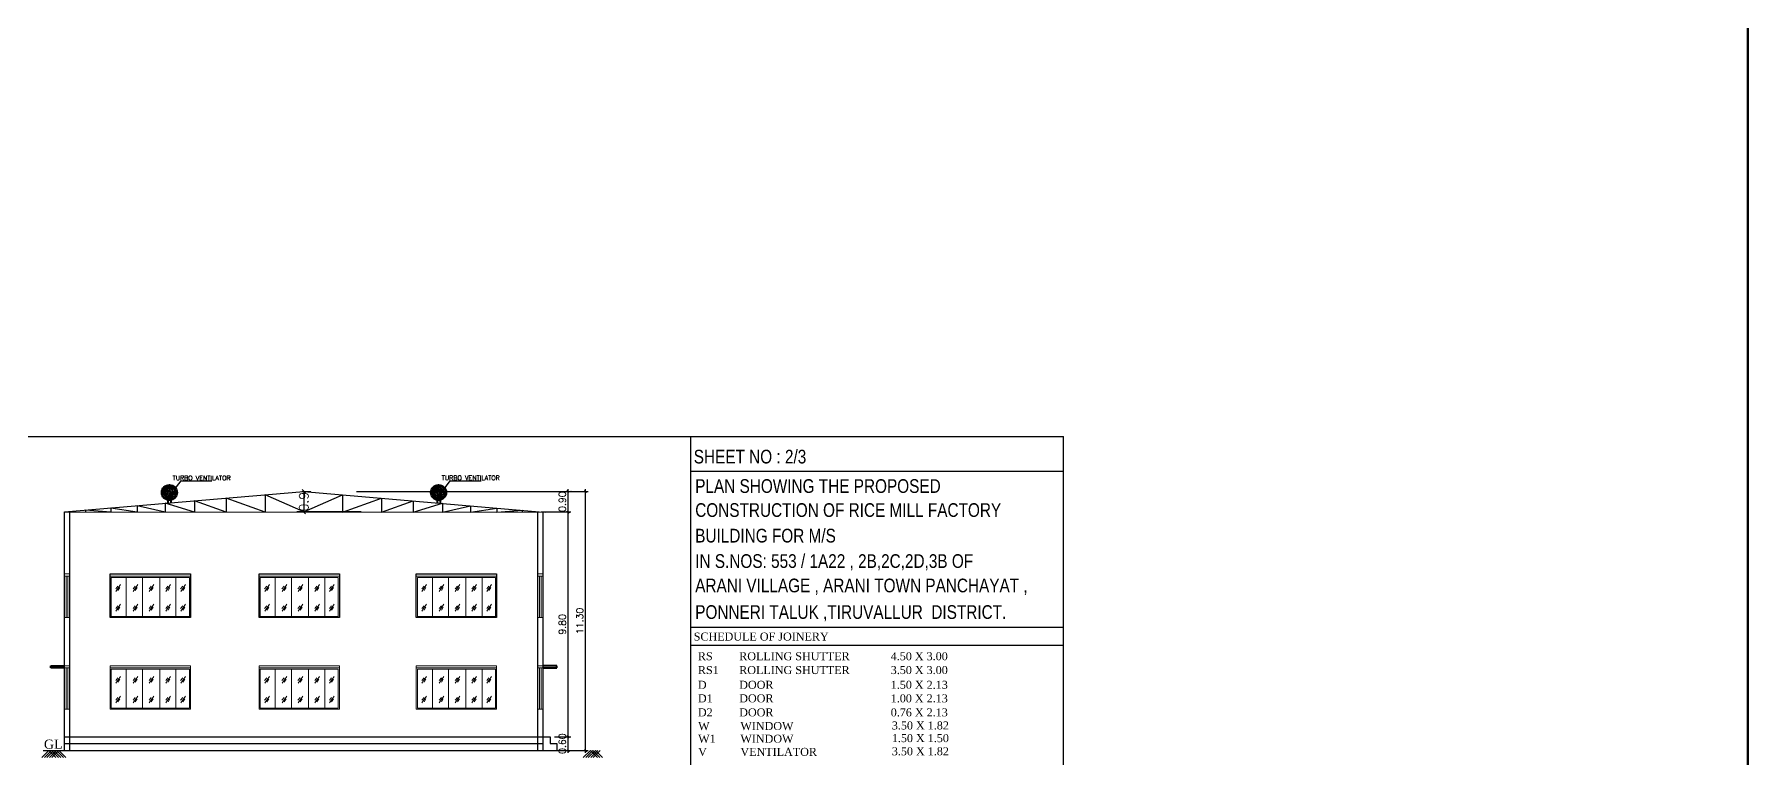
# Model space of a CAD drawing. Header units: metres. Extents: x 45752 to 165956, y -20087 to -17423.
# Drawn here: x 165881.9 to 165956.5, y -17564.4 to -17532.8 of the extents above; entities that cross this region are included whole.
import ezdxf
from ezdxf.enums import TextEntityAlignment as Align

# ---------------------------------------------------------------- set-up
doc = ezdxf.new("R2010")
doc.units = ezdxf.units.M
doc.header["$MEASUREMENT"] = 0
doc.linetypes.add('CENTERX2', pattern=[20.32, 12.7, -2.54, 2.54, -2.54])
doc.layers.get('0').update_dxf_attribs({"linetype": 'CONTINUOUS', "lineweight": 30})
doc.layers.get('Defpoints').update_dxf_attribs({"linetype": 'CONTINUOUS'})
for name, color, linetype, lineweight in [('2.5 Door-Window', 6, 'CONTINUOUS', 9), ('DIM', 8, 'CONTINUOUS', 25), ('FLOOR-GROUND', 7, 'CONTINUOUS', 50), ('HAT', 8, 'CONTINUOUS', 5), ('WALL', 7, 'CONTINUOUS', 40)]:
    doc.layers.add(name, color=color, linetype=linetype, lineweight=lineweight)
for name, color, linetype in [('2CON', 1, 'CONTINUOUS'), ('5.1 TEXT', 7, 'CENTERX2'), ('BLK_1_CHIMNEY_HT', 91, 'CONTINUOUS'), ('EL-DP', 200, 'CONTINUOUS'), ('G Line', 253, 'CONTINUOUS'), ('road', 1, 'CONTINUOUS'), ('STEX', 1, 'CONTINUOUS'), ('Text', 4, 'CONTINUOUS'), ('txt', 2, 'CONTINUOUS')]:
    doc.layers.add(name, color=color, linetype=linetype)
doc.styles.add('NOS.', font='times.ttf')
doc.styles.add('ROMANS', font='romans')
doc.styles.add('RS', font='romans.shx')
doc.styles.add('style2', font='arial.ttf')
doc.styles.add('style3', font='romantic.ttf', dxfattribs={"width": 0.8})
doc.dimstyles.new('400 SCALE', dxfattribs={"dimscale": 4000, "dimtxt": 0.2, "dimasz": 0.2, "dimexe": 0.05, "dimexo": 0.16, "dimgap": 0.09, "dimtad": 1, "dimdec": 0, "dimzin": 12, "dimdsep": 46, "dimtxsty": 'RS', "dimcen": 0.09, "dimclrd": 8, "dimclre": 8, "dimclrt": 7, "dimadec": 0, "dimazin": 3, "dimtfac": 0.09, "dimtdec": 0, "dimtix": 1, "dimtmove": 1, "dimatfit": 3, "dimfxl": 0, "dimtolj": 1, "dimtzin": 13, "dimlwd": -1, "dimlwe": -1, "dimarcsym": 0})
doc.dimstyles.new('my1', dxfattribs={"dimtxt": 0.3, "dimasz": 0.1, "dimexe": 0.12, "dimexo": 0.5, "dimgap": 0.1, "dimtad": 1, "dimtoh": 1, "dimzin": 3, "dimdsep": 46, "dimtxsty": 'RS', "dimblk": 'OBLIQUE', "dimcen": 0.09, "dimdle": 0.1, "dimclrd": 8, "dimclre": 8, "dimclrt": 4, "dimadec": 0, "dimazin": 0, "dimtfac": 1, "dimtofl": 0, "dimtmove": 0, "dimatfit": 3, "dimldrblk": 'OBLIQUE', "dimfxl": 0, "dimtolj": 1, "dimtzin": 0, "dimarcsym": 0})
doc.dimstyles.get("Standard").update_dxf_attribs({"dimtxt": 0.4, "dimasz": 0.15, "dimexe": 0.3, "dimexo": 0.5, "dimgap": 0.1, "dimtad": 1, "dimtoh": 1, "dimdec": 4, "dimzin": 11, "dimdsep": 46, "dimtxsty": 'ROMANS', "dimblk": 'OBLIQUE', "dimcen": 0.09375, "dimadec": 0, "dimazin": 0, "dimtfac": 1, "dimtdec": 4, "dimtofl": 0, "dimtmove": 2, "dimatfit": 3, "dimfxl": 0, "dimtolj": 1, "dimtzin": 0, "dimarcsym": 0})

# ---------------------------------------------------------------- blocks, each defined once
blk = doc.blocks.new('_Oblique')
at = {"color": 0, "linetype": 'ByBlock', "lineweight": -2}
blk.add_line((-0.5, -0.5), (0.5, 0.5), dxfattribs=at)
blk = doc.blocks.new('*D148')
at = {"layer": 'Defpoints', "color": 0, "linetype": 'ByBlock'}
for p in [(165904.031, -17563.469), (165905.12, -17563.469), (165904.031, -17564.069)]:
    blk.add_point(p, dxfattribs=at)
at = {"layer": 'G Line', "color": 8, "linetype": 'ByBlock', "lineweight": -2}
for p, q in [((165904.531, -17563.469), (165905.24, -17563.469)), ((165905.12, -17564.169), (165905.12, -17563.369)), ((165904.531, -17564.069), (165905.24, -17564.069))]:
    blk.add_line(p, q, dxfattribs=at)
at = {"layer": 'G Line', "color": 8, "linetype": 'ByBlock', "lineweight": -2, "xscale": 0.1, "yscale": 0.1, "zscale": 0.1}
for p, rotation in [((165905.12, -17563.469), 90), ((165905.12, -17564.069), 270)]:
    blk.add_blockref('_Oblique', p, dxfattribs=dict(at, rotation=rotation))
at = {"layer": 'G Line', "color": 4, "linetype": 'ByBlock', "lineweight": -2, "insert": (165904.87, -17563.769), "char_height": 0.3, "attachment_point": 5, "rotation": 90, "style": 'RS'}
blk.add_mtext('\\A1;0.60', dxfattribs=at)
blk = doc.blocks.new('*D149')
at = {"layer": 'Defpoints', "color": 0, "linetype": 'ByBlock'}
for p in [(165903.445, -17553.669), (165905.12, -17553.669), (165904.031, -17563.469)]:
    blk.add_point(p, dxfattribs=at)
at = {"layer": 'G Line', "color": 8, "linetype": 'ByBlock', "lineweight": -2}
for p, q in [((165903.945, -17553.669), (165905.24, -17553.669)), ((165905.12, -17563.569), (165905.12, -17553.569)), ((165904.531, -17563.469), (165905.24, -17563.469))]:
    blk.add_line(p, q, dxfattribs=at)
at = {"layer": 'G Line', "color": 8, "linetype": 'ByBlock', "lineweight": -2, "xscale": 0.1, "yscale": 0.1, "zscale": 0.1}
for p, rotation in [((165905.12, -17553.669), 90), ((165905.12, -17563.469), 270)]:
    blk.add_blockref('_Oblique', p, dxfattribs=dict(at, rotation=rotation))
at = {"layer": 'G Line', "color": 4, "linetype": 'ByBlock', "lineweight": -2, "insert": (165904.87, -17558.569), "char_height": 0.3, "attachment_point": 5, "rotation": 90, "style": 'RS'}
blk.add_mtext('\\A1;9.80', dxfattribs=at)
blk = doc.blocks.new('*D124')
at = {"layer": 'Defpoints', "color": 0, "linetype": 'ByBlock'}
for p in [(165904.751, -17552.769), (165905.12, -17552.769), (165903.457, -17553.669)]:
    blk.add_point(p, dxfattribs=at)
at = {"layer": 'G Line', "color": 8, "linetype": 'ByBlock', "lineweight": -2}
for p, q in [((165905.12, -17553.769), (165905.12, -17552.669)), ((165905.251, -17552.769), (165905.24, -17552.769)), ((165903.957, -17553.669), (165905.24, -17553.669))]:
    blk.add_line(p, q, dxfattribs=at)
at = {"layer": 'G Line', "color": 8, "linetype": 'ByBlock', "lineweight": -2, "xscale": 0.1, "yscale": 0.1, "zscale": 0.1}
for p, rotation in [((165905.12, -17552.769), 90), ((165905.12, -17553.669), 270)]:
    blk.add_blockref('_Oblique', p, dxfattribs=dict(at, rotation=rotation))
at = {"layer": 'G Line', "color": 4, "linetype": 'ByBlock', "lineweight": -2, "insert": (165904.87, -17553.219), "char_height": 0.3, "attachment_point": 5, "rotation": 90, "style": 'RS'}
blk.add_mtext('\\A1;0.90', dxfattribs=at)
blk = doc.blocks.new('*D125')
at = {"layer": 'Defpoints', "color": 0, "linetype": 'ByBlock'}
for p in [(165895.402, -17552.769), (165905.876, -17552.769), (165904.14, -17564.069)]:
    blk.add_point(p, dxfattribs=at)
at = {"layer": 'G Line', "color": 8, "linetype": 'ByBlock', "lineweight": -2}
for p, q in [((165905.876, -17564.169), (165905.876, -17552.669)), ((165895.902, -17552.769), (165905.996, -17552.769)), ((165904.64, -17564.069), (165905.996, -17564.069))]:
    blk.add_line(p, q, dxfattribs=at)
at = {"layer": 'G Line', "color": 8, "linetype": 'ByBlock', "lineweight": -2, "xscale": 0.1, "yscale": 0.1, "zscale": 0.1}
for p, rotation in [((165905.876, -17552.769), 90), ((165905.876, -17564.069), 270)]:
    blk.add_blockref('_Oblique', p, dxfattribs=dict(at, rotation=rotation))
at = {"layer": 'G Line', "color": 4, "linetype": 'ByBlock', "lineweight": -2, "insert": (165905.626, -17558.419), "char_height": 0.3, "attachment_point": 5, "rotation": 90, "style": 'RS'}
blk.add_mtext('\\A1;11.30', dxfattribs=at)
blk = doc.blocks.new('*D126')
at = {"layer": 'BLK_1_CHIMNEY_HT', "color": 0, "lineweight": -2, "ltscale": 400}
for p, q in [((165893.519, -17552.769), (165893.906, -17552.769)), ((165893.606, -17552.769), (165893.606, -17553.669)), ((165896.097, -17553.669), (165893.306, -17553.669))]:
    blk.add_line(p, q, dxfattribs=at)
at = {"layer": 'Defpoints', "color": 0, "ltscale": 400}
for p in [(165893.019, -17552.769), (165893.606, -17553.669), (165896.597, -17553.669)]:
    blk.add_point(p, dxfattribs=at)
at = {"layer": 'BLK_1_CHIMNEY_HT', "color": 0, "lineweight": -2, "ltscale": 400, "xscale": 0.15, "yscale": 0.15, "zscale": 0.15}
for p, rotation in [((165893.606, -17552.769), 90), ((165893.606, -17553.669), 270)]:
    blk.add_blockref('_Oblique', p, dxfattribs=dict(at, rotation=rotation))
at = {"layer": 'BLK_1_CHIMNEY_HT', "color": 0, "ltscale": 400, "insert": (165893.606, -17553.219), "char_height": 0.4, "attachment_point": 5, "rotation": 90, "style": 'ROMANS'}
blk.add_mtext('\\A1;0.9', dxfattribs=at)

msp = doc.modelspace()

# ---------------------------------------------------------------- linework, layer by layer
for p, q in [((165910.45918, -17618.92682), (165910.45918, -17550.37812)), ((165926.66304, -17551.89711), (165910.45918, -17551.89711)), ((165926.69082, -17558.71063), (165910.48039, -17558.71063)), ((165926.6935, -17559.49586), (165910.48039, -17559.49586))]:
    msp.add_line(p, q)
at = {"layer": '2.5 Door-Window', "linetype": 'Continuous'}
for p, q in [((165883.17977, -17556.36918), (165883.40977, -17556.36918)), ((165883.17977, -17556.46918), (165883.40977, -17556.46918)), ((165883.25229, -17558.26918), (165883.25229, -17556.46918)), ((165883.3234, -17558.26918), (165883.3234, -17556.46918)), ((165885.17043, -17558.26918), (165885.17043, -17556.46918)), ((165885.17043, -17556.46918), (165888.67043, -17556.46918)), ((165888.67043, -17556.46918), (165888.67043, -17558.26918)), ((165891.65278, -17558.26918), (165891.65278, -17556.46918)), ((165891.65278, -17556.46918), (165895.15278, -17556.46918)), ((165895.15278, -17556.46918), (165895.15278, -17558.26918)), ((165898.50288, -17558.26918), (165898.50288, -17556.46918)), ((165898.50288, -17556.46918), (165902.00288, -17556.46918)), ((165902.00288, -17556.46918), (165902.00288, -17558.26918)), ((165903.8013, -17556.36918), (165904.0313, -17556.36918)), ((165903.8013, -17556.46918), (165904.0313, -17556.46918)), ((165903.87382, -17558.26918), (165903.87382, -17556.46918)), ((165903.94493, -17558.26918), (165903.94493, -17556.46918)), ((165885.22043, -17558.21918), (165885.22043, -17556.51918)), ((165885.22043, -17556.51918), (165888.62043, -17556.51918)), ((165885.87239, -17558.21918), (165885.87239, -17556.51918)), ((165886.57965, -17558.21918), (165886.57965, -17556.51918)), ((165887.32965, -17558.21918), (165887.32965, -17556.51918)), ((165888.03691, -17558.21918), (165888.03691, -17556.51918)), ((165888.62043, -17556.51918), (165888.62043, -17558.21918)), ((165891.70278, -17558.21918), (165891.70278, -17556.51918)), ((165891.70278, -17556.51918), (165895.10278, -17556.51918)), ((165892.35474, -17558.21918), (165892.35474, -17556.51918)), ((165893.06201, -17558.21918), (165893.06201, -17556.51918)), ((165893.81201, -17558.21918), (165893.81201, -17556.51918)), ((165894.51926, -17558.21918), (165894.51926, -17556.51918)), ((165895.10278, -17556.51918), (165895.10278, -17558.21918)), ((165898.55288, -17558.21918), (165898.55288, -17556.51918)), ((165898.55288, -17556.51918), (165901.95288, -17556.51918)), ((165899.20485, -17558.21918), (165899.20485, -17556.51918)), ((165899.91211, -17558.21918), (165899.91211, -17556.51918)), ((165900.66211, -17558.21918), (165900.66211, -17556.51918)), ((165901.36937, -17558.21918), (165901.36937, -17556.51918)), ((165901.95288, -17556.51918), (165901.95288, -17558.21918)), ((165883.40977, -17558.26918), (165883.17977, -17558.26918)), ((165888.67043, -17558.26918), (165885.17043, -17558.26918)), ((165888.62043, -17558.21918), (165885.22043, -17558.21918)), ((165895.15278, -17558.26918), (165891.65278, -17558.26918)), ((165895.10278, -17558.21918), (165891.70278, -17558.21918)), ((165902.00288, -17558.26918), (165898.50288, -17558.26918)), ((165901.95288, -17558.21918), (165898.55288, -17558.21918)), ((165904.0313, -17558.26918), (165903.8013, -17558.26918)), ((165883.17977, -17560.36918), (165883.40977, -17560.36918)), ((165883.17977, -17560.46918), (165883.40977, -17560.46918)), ((165883.25229, -17562.26918), (165883.25229, -17560.46918)), ((165883.3234, -17562.26918), (165883.3234, -17560.46918)), ((165885.17043, -17562.26918), (165885.17043, -17560.46918)), ((165885.17043, -17560.46918), (165888.67043, -17560.46918)), ((165885.22043, -17562.21918), (165885.22043, -17560.51918)), ((165885.22043, -17560.51918), (165888.62043, -17560.51918)), ((165885.87239, -17562.21918), (165885.87239, -17560.51918)), ((165886.57965, -17562.21918), (165886.57965, -17560.51918)), ((165887.32965, -17562.21918), (165887.32965, -17560.51918)), ((165888.03691, -17562.21918), (165888.03691, -17560.51918)), ((165888.62043, -17560.51918), (165888.62043, -17562.21918)), ((165888.67043, -17560.46918), (165888.67043, -17562.26918)), ((165891.65278, -17562.26918), (165891.65278, -17560.46918)), ((165891.65278, -17560.46918), (165895.15278, -17560.46918)), ((165891.70278, -17562.21918), (165891.70278, -17560.51918)), ((165891.70278, -17560.51918), (165895.10278, -17560.51918)), ((165892.35474, -17562.21918), (165892.35474, -17560.51918)), ((165893.06201, -17562.21918), (165893.06201, -17560.51918)), ((165893.81201, -17562.21918), (165893.81201, -17560.51918)), ((165894.51926, -17562.21918), (165894.51926, -17560.51918)), ((165895.10278, -17560.51918), (165895.10278, -17562.21918)), ((165895.15278, -17560.46918), (165895.15278, -17562.26918)), ((165898.50288, -17562.26918), (165898.50288, -17560.46918)), ((165898.50288, -17560.46918), (165902.00288, -17560.46918)), ((165898.55288, -17562.21918), (165898.55288, -17560.51918)), ((165898.55288, -17560.51918), (165901.95288, -17560.51918)), ((165899.20485, -17562.21918), (165899.20485, -17560.51918)), ((165899.91211, -17562.21918), (165899.91211, -17560.51918)), ((165900.66211, -17562.21918), (165900.66211, -17560.51918)), ((165901.36937, -17562.21918), (165901.36937, -17560.51918)), ((165901.95288, -17560.51918), (165901.95288, -17562.21918)), ((165902.00288, -17560.46918), (165902.00288, -17562.26918)), ((165903.8013, -17560.36918), (165904.0313, -17560.36918)), ((165903.8013, -17560.46918), (165904.0313, -17560.46918)), ((165903.87382, -17562.26918), (165903.87382, -17560.46918)), ((165903.94493, -17562.26918), (165903.94493, -17560.46918)), ((165883.40977, -17562.26918), (165883.17977, -17562.26918)), ((165888.67043, -17562.26918), (165885.17043, -17562.26918)), ((165888.62043, -17562.21918), (165885.22043, -17562.21918)), ((165895.15278, -17562.26918), (165891.65278, -17562.26918)), ((165895.10278, -17562.21918), (165891.70278, -17562.21918)), ((165902.00288, -17562.26918), (165898.50288, -17562.26918)), ((165901.95288, -17562.21918), (165898.55288, -17562.21918)), ((165904.0313, -17562.26918), (165903.8013, -17562.26918))]:
    msp.add_line(p, q, dxfattribs=at)
for points in [[(165885.17043, -17556.36918), (165885.17043, -17556.46918), (165888.67043, -17556.46918), (165888.67043, -17556.36918), (165885.17043, -17556.36918)], [(165891.65278, -17556.36918), (165891.65278, -17556.46918), (165895.15278, -17556.46918), (165895.15278, -17556.36918), (165891.65278, -17556.36918)], [(165898.50288, -17556.36918), (165898.50288, -17556.46918), (165902.00288, -17556.46918), (165902.00288, -17556.36918), (165898.50288, -17556.36918)], [(165885.17043, -17560.36918), (165885.17043, -17560.46918), (165888.67043, -17560.46918), (165888.67043, -17560.36918), (165885.17043, -17560.36918)], [(165891.65278, -17560.36918), (165891.65278, -17560.46918), (165895.15278, -17560.46918), (165895.15278, -17560.36918), (165891.65278, -17560.36918)], [(165898.50288, -17560.36918), (165898.50288, -17560.46918), (165902.00288, -17560.46918), (165902.00288, -17560.36918), (165898.50288, -17560.36918)]]:
    msp.add_lwpolyline(points, dxfattribs=at)
at = {"layer": '2CON', "lineweight": 0}
for p, q in [((165882.19411, -17564.37636), (165882.50129, -17564.06918)), ((165882.30271, -17564.37636), (165882.6099, -17564.06918)), ((165882.41132, -17564.37636), (165882.7185, -17564.06918)), ((165882.80847, -17564.37636), (165882.50129, -17564.06918)), ((165882.51992, -17564.37636), (165882.82711, -17564.06918)), ((165882.91708, -17564.37636), (165882.6099, -17564.06918)), ((165882.62853, -17564.37636), (165882.93571, -17564.06918)), ((165883.02569, -17564.37433), (165882.7185, -17564.06714)), ((165883.13429, -17564.37433), (165882.82711, -17564.06714)), ((165883.2429, -17564.37433), (165882.93571, -17564.06714)), ((165905.77869, -17564.37636), (165906.08587, -17564.06918)), ((165905.88729, -17564.37636), (165906.19448, -17564.06918)), ((165905.9959, -17564.37636), (165906.30308, -17564.06918)), ((165906.39306, -17564.37636), (165906.08587, -17564.06918)), ((165906.10451, -17564.37636), (165906.41169, -17564.06918)), ((165906.50166, -17564.37636), (165906.19448, -17564.06918)), ((165906.21311, -17564.37636), (165906.5203, -17564.06918)), ((165906.61027, -17564.37636), (165906.30308, -17564.06918))]:
    msp.add_line(p, q, dxfattribs=at)
at = {"layer": 'DIM', "linetype": 'Continuous'}
for points in [[(165887.48846, -17552.61315, 0.26081635), (165887.48453, -17552.9785, -0.03426019), (165887.60252, -17553.09517, -0.03426019)], [(165887.5744, -17552.53813, 0.32648736), (165887.53013, -17552.94908, -0.06608562), (165887.64358, -17553.09722, -0.06608562)], [(165887.62314, -17552.51373, 0.34712628), (165887.5667, -17552.91765, -0.09879694), (165887.67309, -17553.09965, -0.09879694)], [(165887.65738, -17552.50206, 0.34822407), (165887.60333, -17552.88553, -0.12929703), (165887.69711, -17553.10224, -0.12929703)], [(165887.69272, -17552.49416, 0.34842288), (165887.6565, -17552.8548, -0.15672406), (165887.72247, -17553.10555, -0.15672406)], [(165887.7207, -17552.49069, 0.33315002), (165887.70931, -17552.82345, -0.17817092), (165887.74427, -17553.10889, -0.17817092)], [(165887.74445, -17552.4896, 0.30049578), (165887.76173, -17552.79144, -0.19441596), (165887.76334, -17553.11218, -0.19441596)], [(165887.764, -17552.48998, 0.24682524), (165887.80402, -17552.75747, -0.20779911), (165887.77757, -17553.11487, -0.20779911)], [(165887.78541, -17552.49171, 0.17055713), (165887.85049, -17552.72297, -0.21855723), (165887.79146, -17553.11768, -0.21855723)], [(165887.81028, -17552.49548, 0.07049417), (165887.88926, -17552.68546, -0.22924058), (165887.80221, -17553.11999, -0.22924058)], [(165887.86799, -17552.51197, 0.06184745), (165887.93676, -17552.66538, -0.29042382), (165887.83565, -17553.1279, -0.29042382)], [(165887.93495, -17552.54813, 0.04300833), (165887.98402, -17552.64476, -0.33367868), (165887.8793, -17553.13047, -0.33367868)], [(165899.21363, -17552.60978, 0.26081635), (165899.2097, -17552.97513, -0.03426019), (165899.3277, -17553.09181, -0.03426019)], [(165899.29957, -17552.53477, 0.32648736), (165899.25531, -17552.94571, -0.06608562), (165899.36875, -17553.09385, -0.06608562)], [(165899.34831, -17552.51036, 0.34712628), (165899.29187, -17552.91428, -0.09879694), (165899.39826, -17553.09629, -0.09879694)], [(165899.38255, -17552.49869, 0.34822407), (165899.3285, -17552.88216, -0.12929703), (165899.42229, -17553.09887, -0.12929703)], [(165899.41789, -17552.49079, 0.34842288), (165899.38167, -17552.85143, -0.15672406), (165899.44765, -17553.10218, -0.15672406)], [(165899.44588, -17552.48732, 0.33315002), (165899.43448, -17552.82009, -0.17817092), (165899.46944, -17553.10552, -0.17817092)], [(165899.46963, -17552.48623, 0.30049578), (165899.48691, -17552.78807, -0.19441596), (165899.48852, -17553.10882, -0.19441596)], [(165899.48917, -17552.48661, 0.24682524), (165899.52919, -17552.7541, -0.20779911), (165899.50274, -17553.1115, -0.20779911)], [(165899.51059, -17552.48834, 0.17055713), (165899.57566, -17552.7196, -0.21855723), (165899.51663, -17553.11431, -0.21855723)], [(165899.53545, -17552.49211, 0.07049417), (165899.61443, -17552.68209, -0.22924058), (165899.52738, -17553.11662, -0.22924058)], [(165899.59317, -17552.5086, 0.06184745), (165899.66194, -17552.66201, -0.29042382), (165899.56082, -17553.12453, -0.29042382)], [(165899.66013, -17552.54476, 0.04300833), (165899.70919, -17552.64139, -0.33367868), (165899.60447, -17553.1271, -0.33367868)]]:
    msp.add_lwpolyline(points, format="xyb", dxfattribs=at)
at = {"layer": 'EL-DP', "linetype": 'Continuous'}
for points in [[(165885.17043, -17556.36918), (165888.67043, -17556.36918), (165888.67043, -17558.26918), (165885.17043, -17558.26918)], [(165891.65278, -17556.36918), (165895.15278, -17556.36918), (165895.15278, -17558.26918), (165891.65278, -17558.26918)], [(165898.50288, -17556.36918), (165902.00288, -17556.36918), (165902.00288, -17558.26918), (165898.50288, -17558.26918)]]:
    msp.add_lwpolyline(points, close=True, dxfattribs=at)
at = {"layer": 'FLOOR-GROUND', "color": 64}
msp.add_lwpolyline([(165484.27957, -17476.53191), (165956.49922, -17476.53191), (165956.49922, -17696.56587), (165484.27957, -17696.56587)], close=True, dxfattribs=at)
at = {"layer": 'HAT', "linetype": 'Continuous'}
for p, q in [((165885.41575, -17557.02038), (165885.50793, -17556.89847)), ((165885.41798, -17557.13113), (165885.62125, -17556.83676)), ((165885.50959, -17557.09232), (165885.59387, -17556.96222)), ((165886.17078, -17557.02038), (165886.26296, -17556.89847)), ((165886.17301, -17557.13113), (165886.37628, -17556.83676)), ((165886.26462, -17557.09232), (165886.3489, -17556.96222)), ((165886.86882, -17557.02038), (165886.961, -17556.89847)), ((165886.87106, -17557.13113), (165887.07432, -17556.83676)), ((165886.96266, -17557.09232), (165887.04694, -17556.96222)), ((165887.59535, -17557.02038), (165887.68754, -17556.89847)), ((165887.59759, -17557.13113), (165887.80086, -17556.83676)), ((165887.68919, -17557.09232), (165887.77347, -17556.96222)), ((165888.23904, -17557.02038), (165888.33123, -17556.89847)), ((165888.24128, -17557.13113), (165888.44455, -17556.83676)), ((165888.33289, -17557.09232), (165888.41717, -17556.96222)), ((165891.8981, -17557.02038), (165891.99028, -17556.89847)), ((165891.90034, -17557.13113), (165892.1036, -17556.83676)), ((165891.99194, -17557.09232), (165892.07622, -17556.96222)), ((165892.65313, -17557.02038), (165892.74532, -17556.89847)), ((165892.65537, -17557.13113), (165892.85863, -17556.83676)), ((165892.74697, -17557.09232), (165892.83125, -17556.96222)), ((165893.35117, -17557.02038), (165893.44336, -17556.89847)), ((165893.35341, -17557.13113), (165893.55668, -17556.83676)), ((165893.44502, -17557.09232), (165893.5293, -17556.96222)), ((165894.07771, -17557.02038), (165894.16989, -17556.89847)), ((165894.07994, -17557.13113), (165894.28321, -17556.83676)), ((165894.17155, -17557.09232), (165894.25583, -17556.96222)), ((165894.7214, -17557.02038), (165894.81358, -17556.89847)), ((165894.72363, -17557.13113), (165894.9269, -17556.83676)), ((165894.81524, -17557.09232), (165894.89952, -17556.96222)), ((165898.74821, -17557.02038), (165898.84039, -17556.89847)), ((165898.75044, -17557.13113), (165898.95371, -17556.83676)), ((165898.84205, -17557.09232), (165898.92633, -17556.96222)), ((165899.50324, -17557.02038), (165899.59542, -17556.89847)), ((165899.50547, -17557.13113), (165899.70874, -17556.83676)), ((165899.59708, -17557.09232), (165899.68136, -17556.96222)), ((165900.20128, -17557.02038), (165900.29346, -17556.89847)), ((165900.20351, -17557.13113), (165900.40678, -17556.83676)), ((165900.29512, -17557.09232), (165900.3794, -17556.96222)), ((165900.92781, -17557.02038), (165901.01999, -17556.89847)), ((165900.93005, -17557.13113), (165901.13331, -17556.83676)), ((165901.02165, -17557.09232), (165901.10593, -17556.96222)), ((165901.5715, -17557.02038), (165901.66369, -17556.89847)), ((165901.57374, -17557.13113), (165901.77701, -17556.83676)), ((165901.66534, -17557.09232), (165901.74962, -17556.96222)), ((165885.41575, -17557.87661), (165885.50793, -17557.7547)), ((165885.41798, -17557.98736), (165885.62125, -17557.69298)), ((165885.50959, -17557.94854), (165885.59387, -17557.81845)), ((165886.17078, -17557.87661), (165886.26296, -17557.7547)), ((165886.17301, -17557.98736), (165886.37628, -17557.69298)), ((165886.26462, -17557.94854), (165886.3489, -17557.81845)), ((165886.86882, -17557.87661), (165886.961, -17557.7547)), ((165886.87106, -17557.98736), (165887.07432, -17557.69298)), ((165886.96266, -17557.94854), (165887.04694, -17557.81845)), ((165887.59535, -17557.87661), (165887.68754, -17557.7547)), ((165887.59759, -17557.98736), (165887.80086, -17557.69298)), ((165887.68919, -17557.94854), (165887.77347, -17557.81845)), ((165888.23904, -17557.87661), (165888.33123, -17557.7547)), ((165888.24128, -17557.98736), (165888.44455, -17557.69298)), ((165888.33289, -17557.94854), (165888.41717, -17557.81845)), ((165891.8981, -17557.87661), (165891.99028, -17557.7547)), ((165891.90034, -17557.98736), (165892.1036, -17557.69298)), ((165891.99194, -17557.94854), (165892.07622, -17557.81845)), ((165892.65313, -17557.87661), (165892.74532, -17557.7547)), ((165892.65537, -17557.98736), (165892.85863, -17557.69298)), ((165892.74697, -17557.94854), (165892.83125, -17557.81845)), ((165893.35117, -17557.87661), (165893.44336, -17557.7547)), ((165893.35341, -17557.98736), (165893.55668, -17557.69298)), ((165893.44502, -17557.94854), (165893.5293, -17557.81845)), ((165894.07771, -17557.87661), (165894.16989, -17557.7547)), ((165894.07994, -17557.98736), (165894.28321, -17557.69298)), ((165894.17155, -17557.94854), (165894.25583, -17557.81845)), ((165894.7214, -17557.87661), (165894.81358, -17557.7547)), ((165894.72363, -17557.98736), (165894.9269, -17557.69298)), ((165894.81524, -17557.94854), (165894.89952, -17557.81845)), ((165898.74821, -17557.87661), (165898.84039, -17557.7547)), ((165898.75044, -17557.98736), (165898.95371, -17557.69298)), ((165898.84205, -17557.94854), (165898.92633, -17557.81845)), ((165899.50324, -17557.87661), (165899.59542, -17557.7547)), ((165899.50547, -17557.98736), (165899.70874, -17557.69298)), ((165899.59708, -17557.94854), (165899.68136, -17557.81845)), ((165900.20128, -17557.87661), (165900.29346, -17557.7547)), ((165900.20351, -17557.98736), (165900.40678, -17557.69298)), ((165900.29512, -17557.94854), (165900.3794, -17557.81845)), ((165900.92781, -17557.87661), (165901.01999, -17557.7547)), ((165900.93005, -17557.98736), (165901.13331, -17557.69298)), ((165901.02165, -17557.94854), (165901.10593, -17557.81845)), ((165901.5715, -17557.87661), (165901.66369, -17557.7547)), ((165901.57374, -17557.98736), (165901.77701, -17557.69298)), ((165901.66534, -17557.94854), (165901.74962, -17557.81845)), ((165885.41575, -17561.02038), (165885.50793, -17560.89847)), ((165885.41798, -17561.13113), (165885.62125, -17560.83676)), ((165885.50959, -17561.09232), (165885.59387, -17560.96222)), ((165886.17078, -17561.02038), (165886.26296, -17560.89847)), ((165886.17301, -17561.13113), (165886.37628, -17560.83676)), ((165886.26462, -17561.09232), (165886.3489, -17560.96222)), ((165886.86882, -17561.02038), (165886.961, -17560.89847)), ((165886.87106, -17561.13113), (165887.07432, -17560.83676)), ((165886.96266, -17561.09232), (165887.04694, -17560.96222)), ((165887.59535, -17561.02038), (165887.68754, -17560.89847)), ((165887.59759, -17561.13113), (165887.80086, -17560.83676)), ((165887.68919, -17561.09232), (165887.77347, -17560.96222)), ((165888.23904, -17561.02038), (165888.33123, -17560.89847)), ((165888.24128, -17561.13113), (165888.44455, -17560.83676)), ((165888.33289, -17561.09232), (165888.41717, -17560.96222)), ((165891.8981, -17561.02038), (165891.99028, -17560.89847)), ((165891.90034, -17561.13113), (165892.1036, -17560.83676)), ((165891.99194, -17561.09232), (165892.07622, -17560.96222)), ((165892.65313, -17561.02038), (165892.74532, -17560.89847)), ((165892.65537, -17561.13113), (165892.85863, -17560.83676)), ((165892.74697, -17561.09232), (165892.83125, -17560.96222)), ((165893.35117, -17561.02038), (165893.44336, -17560.89847)), ((165893.35341, -17561.13113), (165893.55668, -17560.83676)), ((165893.44502, -17561.09232), (165893.5293, -17560.96222)), ((165894.07771, -17561.02038), (165894.16989, -17560.89847)), ((165894.07994, -17561.13113), (165894.28321, -17560.83676)), ((165894.17155, -17561.09232), (165894.25583, -17560.96222)), ((165894.7214, -17561.02038), (165894.81358, -17560.89847)), ((165894.72363, -17561.13113), (165894.9269, -17560.83676)), ((165894.81524, -17561.09232), (165894.89952, -17560.96222)), ((165898.74821, -17561.02038), (165898.84039, -17560.89847)), ((165898.75044, -17561.13113), (165898.95371, -17560.83676)), ((165898.84205, -17561.09232), (165898.92633, -17560.96222)), ((165899.50324, -17561.02038), (165899.59542, -17560.89847)), ((165899.50547, -17561.13113), (165899.70874, -17560.83676)), ((165899.59708, -17561.09232), (165899.68136, -17560.96222)), ((165900.20128, -17561.02038), (165900.29346, -17560.89847)), ((165900.20351, -17561.13113), (165900.40678, -17560.83676)), ((165900.29512, -17561.09232), (165900.3794, -17560.96222)), ((165900.92781, -17561.02038), (165901.01999, -17560.89847)), ((165900.93005, -17561.13113), (165901.13331, -17560.83676)), ((165901.02165, -17561.09232), (165901.10593, -17560.96222)), ((165901.5715, -17561.02038), (165901.66369, -17560.89847)), ((165901.57374, -17561.13113), (165901.77701, -17560.83676)), ((165901.66534, -17561.09232), (165901.74962, -17560.96222)), ((165885.41798, -17561.98736), (165885.62125, -17561.69298)), ((165886.17301, -17561.98736), (165886.37628, -17561.69298)), ((165886.87106, -17561.98736), (165887.07432, -17561.69298)), ((165887.59759, -17561.98736), (165887.80086, -17561.69298)), ((165888.24128, -17561.98736), (165888.44455, -17561.69298)), ((165891.90034, -17561.98736), (165892.1036, -17561.69298)), ((165892.65537, -17561.98736), (165892.85863, -17561.69298)), ((165893.35341, -17561.98736), (165893.55668, -17561.69298)), ((165894.07994, -17561.98736), (165894.28321, -17561.69298)), ((165894.72363, -17561.98736), (165894.9269, -17561.69298)), ((165898.75044, -17561.98736), (165898.95371, -17561.69298)), ((165899.50547, -17561.98736), (165899.70874, -17561.69298)), ((165900.20351, -17561.98736), (165900.40678, -17561.69298)), ((165900.93005, -17561.98736), (165901.13331, -17561.69298)), ((165901.57374, -17561.98736), (165901.77701, -17561.69298)), ((165885.41575, -17561.87661), (165885.50793, -17561.7547)), ((165885.50959, -17561.94854), (165885.59387, -17561.81845)), ((165886.17078, -17561.87661), (165886.26296, -17561.7547)), ((165886.26462, -17561.94854), (165886.3489, -17561.81845)), ((165886.86882, -17561.87661), (165886.961, -17561.7547)), ((165886.96266, -17561.94854), (165887.04694, -17561.81845)), ((165887.59535, -17561.87661), (165887.68754, -17561.7547)), ((165887.68919, -17561.94854), (165887.77347, -17561.81845)), ((165888.23904, -17561.87661), (165888.33123, -17561.7547)), ((165888.33289, -17561.94854), (165888.41717, -17561.81845)), ((165891.8981, -17561.87661), (165891.99028, -17561.7547)), ((165891.99194, -17561.94854), (165892.07622, -17561.81845)), ((165892.65313, -17561.87661), (165892.74532, -17561.7547)), ((165892.74697, -17561.94854), (165892.83125, -17561.81845)), ((165893.35117, -17561.87661), (165893.44336, -17561.7547)), ((165893.44502, -17561.94854), (165893.5293, -17561.81845)), ((165894.07771, -17561.87661), (165894.16989, -17561.7547)), ((165894.17155, -17561.94854), (165894.25583, -17561.81845)), ((165894.7214, -17561.87661), (165894.81358, -17561.7547)), ((165894.81524, -17561.94854), (165894.89952, -17561.81845)), ((165898.74821, -17561.87661), (165898.84039, -17561.7547)), ((165898.84205, -17561.94854), (165898.92633, -17561.81845)), ((165899.50324, -17561.87661), (165899.59542, -17561.7547)), ((165899.59708, -17561.94854), (165899.68136, -17561.81845)), ((165900.20128, -17561.87661), (165900.29346, -17561.7547)), ((165900.29512, -17561.94854), (165900.3794, -17561.81845)), ((165900.92781, -17561.87661), (165901.01999, -17561.7547)), ((165901.02165, -17561.94854), (165901.10593, -17561.81845)), ((165901.5715, -17561.87661), (165901.66369, -17561.7547)), ((165901.66534, -17561.94854), (165901.74962, -17561.81845))]:
    msp.add_line(p, q, dxfattribs=at)
at = {"layer": 'road'}
for p, q in [((165883.17977, -17553.66918), (165893.60553, -17552.76918)), ((165893.60553, -17552.76918), (165904.0313, -17553.67738)), ((165883.17977, -17564.06918), (165883.17977, -17553.66918)), ((165883.17977, -17553.66918), (165904.11785, -17553.67738)), ((165883.17977, -17564.06918), (165883.17977, -17553.66918)), ((165883.40977, -17564.06918), (165883.40977, -17553.66918)), ((165903.8013, -17564.06918), (165903.8013, -17553.67738)), ((165904.0313, -17564.06918), (165904.0313, -17553.67738)), ((165883.17977, -17563.46918), (165904.0313, -17563.46918)), ((165883.17977, -17563.76918), (165904.0313, -17563.76918)), ((165904.0313, -17563.46918), (165904.3313, -17563.46918)), ((165904.3313, -17563.46918), (165904.3313, -17563.76918)), ((165904.3313, -17563.76918), (165904.6313, -17563.76918)), ((165904.6313, -17563.76918), (165904.6313, -17564.06918)), ((165882.25292, -17564.06918), (165905.2917, -17564.06918))]:
    msp.add_line(p, q, dxfattribs=at)
at = {"layer": 'road', "color": 7}
for p, q in [((165886.3438, -17553.67042), (165885.19183, -17553.49549)), ((165885.19183, -17553.49549), (165885.19183, -17553.66997)), ((165887.5657, -17553.6709), (165886.3438, -17553.39604)), ((165886.3438, -17553.39604), (165886.3438, -17553.67042)), ((165888.83762, -17553.6714), (165887.5657, -17553.29056)), ((165887.5657, -17553.29056), (165887.5657, -17553.6709)), ((165890.22375, -17553.67194), (165888.83762, -17553.18077)), ((165888.83762, -17553.18077), (165888.83762, -17553.6714)), ((165891.92066, -17553.6726), (165890.22375, -17553.06111)), ((165890.22375, -17553.06111), (165890.22375, -17553.67194)), ((165893.60553, -17553.66918), (165891.92066, -17552.91462)), ((165891.92066, -17552.91462), (165891.92066, -17553.6726)), ((165893.60553, -17552.76918), (165893.60553, -17553.66918)), ((165893.60553, -17552.76918), (165893.60553, -17553.66918)), ((165893.60553, -17553.66918), (165895.29041, -17552.91462)), ((165895.29041, -17552.91462), (165895.29041, -17553.6726)), ((165895.29041, -17553.6726), (165896.98732, -17553.06111)), ((165896.98732, -17553.06111), (165896.98732, -17553.67194)), ((165896.98732, -17553.67194), (165898.37344, -17553.18077)), ((165898.37344, -17553.18077), (165898.37344, -17553.6714)), ((165898.37344, -17553.6714), (165899.64537, -17553.29056)), ((165899.64537, -17553.29056), (165899.64537, -17553.6709)), ((165899.64537, -17553.6709), (165900.86726, -17553.39604)), ((165900.86726, -17553.39604), (165900.86726, -17553.67042)), ((165900.86726, -17553.67042), (165902.01923, -17553.49549)), ((165902.01923, -17553.49549), (165902.01923, -17553.66997)), ((165885.19183, -17553.66997), (165884.09543, -17553.59013)), ((165884.09543, -17553.59013), (165884.09543, -17553.66954)), ((165902.01923, -17553.66997), (165903.11563, -17553.59013)), ((165903.11563, -17553.59013), (165903.11563, -17553.66954))]:
    msp.add_line(p, q, dxfattribs=at)
at = {"layer": 'STEX', "ltscale": 1500}
for p in [(165832.44991, -17550.37812), (165926.6935, -17618.92682)]:
    msp.add_line(p, (165926.6935, -17550.37812), dxfattribs=at)
at = {"layer": 'WALL', "linetype": 'Continuous'}
for p, q in [((165887.68304, -17553.15111), (165887.68304, -17553.27803)), ((165887.81255, -17553.15111), (165887.81255, -17553.26926)), ((165899.40821, -17553.14775), (165899.40821, -17553.27466)), ((165899.53772, -17553.14775), (165899.53772, -17553.27466)), ((165882.57977, -17560.46918), (165882.57977, -17560.36918)), ((165882.57977, -17560.36918), (165883.17977, -17560.36918)), ((165883.17977, -17560.46918), (165882.57977, -17560.46918)), ((165904.6313, -17560.36918), (165904.0313, -17560.36918)), ((165904.0313, -17560.46918), (165904.6313, -17560.46918)), ((165904.6313, -17560.46918), (165904.6313, -17560.36918))]:
    msp.add_line(p, q, dxfattribs=at)
for centre in [(165887.7478, -17552.82352), (165899.47297, -17552.82015)]:
    msp.add_circle(centre, 0.33393, dxfattribs=at)

# ---------------------------------------------------------------- texts
at = {"layer": '5.1 TEXT', "style": 'NOS.'}
msp.add_text('GL', height=0.4, dxfattribs=at).set_placement((165882.68899, -17563.79187), align=Align.MIDDLE)
at = {"layer": 'Text', "style": 'RS'}
for p in [(165887.88703, -17552.28654), (165899.61221, -17552.28317)]:
    msp.add_text('TURBO VENTILATOR', height=0.2, dxfattribs=at).set_placement(p)
at = {"layer": 'txt', "style": 'style2', "width": 0.8}
for s, p in [('SHEET NO : 2/3', (165910.58976, -17551.55402)), ('PLAN SHOWING THE PROPOSED ', (165910.65356, -17552.83655)), ('CONSTRUCTION OF RICE MILL FACTORY ', (165910.65356, -17553.88283)), ('BUILDING FOR M/S', (165910.65356, -17554.99918)), ('IN S.NOS: 553 / 1A22 , 2B,2C,2D,3B OF  ', (165910.65356, -17556.10693)), ('ARANI VILLAGE , ARANI TOWN PANCHAYAT ,', (165910.65356, -17557.17144)), ('PONNERI TALUK ,TIRUVALLUR  DISTRICT.', (165910.65356, -17558.32987))]:
    msp.add_text(s, height=0.5979493, dxfattribs=at).set_placement(p)
at = {"layer": 'txt', "color": 3, "lineweight": 25, "style": 'style3'}
for s, height, p in [('SCHEDULE OF JOINERY', 0.3485274, (165910.58774, -17559.27376)), ('RS', 0.348527, (165910.77059, -17560.13211)), ('ROLLING SHUTTER', 0.3485274, (165912.57045, -17560.13211)), ('4.50 X 3.00', 0.3485274, (165919.1686, -17560.13211)), ('RS1', 0.348527, (165910.77059, -17560.73428)), ('ROLLING SHUTTER', 0.3485274, (165912.57045, -17560.73428)), ('3.50 X 3.00', 0.3485274, (165919.1686, -17560.73428)), ('D', 0.34853, (165910.77059, -17561.37637)), ('D1', 0.348527, (165910.77059, -17561.96804)), ('DOOR         ', 0.3485274, (165912.57045, -17561.37637)), ('DOOR         ', 0.3485274, (165912.57045, -17561.96804)), ('1.50 X 2.13', 0.3485274, (165919.16948, -17561.37637)), ('1.00 X 2.13', 0.3485274, (165919.16948, -17561.96804)), ('D2', 0.348527, (165910.77059, -17562.57959)), ('DOOR         ', 0.3485274, (165912.57045, -17562.57959)), ('0.76 X 2.13', 0.3485274, (165919.16948, -17562.57959)), ('W', 0.34853, (165910.78143, -17563.17459)), ('WINDOW', 0.348527, (165912.62307, -17563.17459)), ('3.50 X 1.82', 0.3485274, (165919.21747, -17563.14956)), ('W1', 0.348527, (165910.78143, -17563.7273)), ('V', 0.34853, (165910.78143, -17564.30071)), ('WINDOW', 0.348527, (165912.62307, -17563.7273)), ('VENTILATOR', 0.348527, (165912.62307, -17564.30071)), ('3.50 X 1.82', 0.3485274, (165919.21747, -17564.27569)), ('1.50 X 1.50', 0.3485274, (165919.21747, -17563.70228))]:
    msp.add_text(s, height=height, dxfattribs=at).set_placement(p)

# ---------------------------------------------------------------- dimensions: what is measured, and where the dimension line sits
at = {"layer": 'BLK_1_CHIMNEY_HT', "ltscale": 400}
dim = msp.add_linear_dim(base=(165893.60553, -17553.66918), p1=(165893.01888, -17552.76918), p2=(165896.5965, -17553.66918), angle=90, dimstyle='Standard', override={"dimpost": '\\X', "dimfxl": 0}, dxfattribs=at)
dim.commit()
dim.dimension.update_dxf_attribs({"geometry": '*D126', "text_midpoint": (165893.60553, -17553.21918), "dimtype": 160})
at = {"layer": 'G Line', "linetype": 'ByBlock', "lineweight": -2}
for base, p1, p2, picture, middle in [((165905.87623, -17552.76918), (165904.13994, -17564.06918), (165895.40159, -17552.76918), '*D125', (165905.62623, -17558.41918)), ((165905.12023, -17553.66918), (165904.0313, -17563.46918), (165903.44475, -17553.66918), '*D149', (165904.87023, -17558.56918))]:
    dim = msp.add_linear_dim(base=base, p1=p1, p2=p2, angle=90, dimstyle='my1', override={"dimpost": '\\X'}, dxfattribs=at)
    dim.commit()
    dim.dimension.update_dxf_attribs({"geometry": picture, "text_midpoint": middle})
for base, p1, p2, picture, middle in [((165905.12023, -17552.76918), (165903.45741, -17553.66918), (165904.75109, -17552.76918), '*D124', (165905.12023, -17553.21918)), ((165905.12023, -17563.46918), (165904.0313, -17564.06918), (165904.0313, -17563.46918), '*D148', (165905.12023, -17563.76918))]:
    dim = msp.add_linear_dim(base=base, p1=p1, p2=p2, angle=90, dimstyle='my1', override={"dimpost": '\\X'}, dxfattribs=at)
    dim.commit()
    dim.dimension.update_dxf_attribs({"geometry": picture, "text_midpoint": middle, "dimtype": 160})

# ---------------------------------------------------------------- leaders
at = {"layer": 'DIM', "linetype": 'Continuous'}
for points in [[(165887.95788, -17552.70809), (165888.2578, -17552.30909), (165889.60128, -17552.30909)], [(165899.68306, -17552.70472), (165899.98297, -17552.30572), (165901.32646, -17552.30572)]]:
    msp.add_leader(points, dimstyle='400 SCALE', override={"dimscale": 1, "dimtoh": 1, "dimdec": 2, "dimtdec": 2, "dimfxl": 2}, dxfattribs=at)

doc.saveas('drawing.dxf')
